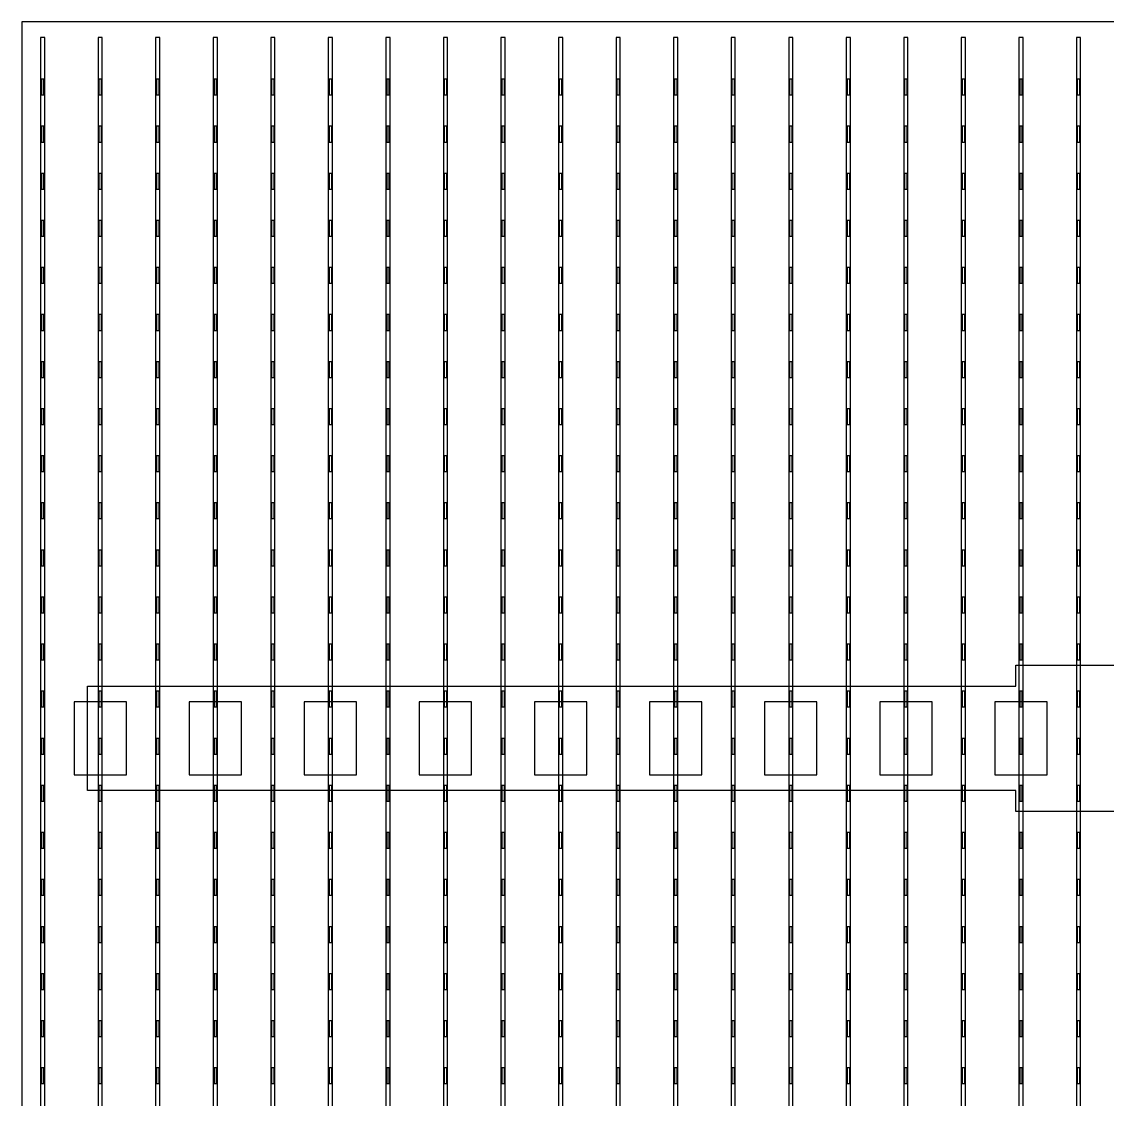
# Model space of a CAD drawing. Header units: millimetres. Extents: x -18 to 142, y -7 to 153.
# Drawn here: x 104.32 to 114.7, y 51.55 to 61.85 of the extents above; entities that cross this region are included whole.
import ezdxf

# ---------------------------------------------------------------- set-up
doc = ezdxf.new("R2010")
doc.units = ezdxf.units.MM
for name, color, linetype in [('BUSBARS', 3, 'Continuous'), ('CONTACT_PADS', 2, 'Continuous'), ('FINGERS', 1, 'Continuous'), ('INSULATION', 2, 'Continuous')]:
    doc.layers.add(name, color=color, linetype=linetype)

msp = doc.modelspace()

# ---------------------------------------------------------------- linework, layer by layer
at = {"layer": 'BUSBARS'}
msp.add_lwpolyline([(123.89, 55.5), (123.89, 54.5), (115.02, 54.5), (115.02, 54.3), (113.82, 54.3), (113.82, 54.5), (104.95, 54.5), (104.95, 55.5), (113.82, 55.5), (113.82, 55.7), (115.02, 55.7), (115.02, 55.5), (123.89, 55.5)], close=True, dxfattribs=at)
at = {"layer": 'CONTACT_PADS'}
for points in [[(104.533, 61.15), (104.533, 61.3), (104.508, 61.3), (104.508, 61.15), (104.533, 61.15)], [(105.083, 61.15), (105.083, 61.3), (105.058, 61.3), (105.058, 61.15), (105.083, 61.15)], [(105.633, 61.15), (105.633, 61.3), (105.608, 61.3), (105.608, 61.15), (105.633, 61.15)], [(106.183, 61.15), (106.183, 61.3), (106.158, 61.3), (106.158, 61.15), (106.183, 61.15)], [(106.733, 61.15), (106.733, 61.3), (106.708, 61.3), (106.708, 61.15), (106.733, 61.15)], [(107.283, 61.15), (107.283, 61.3), (107.258, 61.3), (107.258, 61.15), (107.283, 61.15)], [(107.833, 61.15), (107.833, 61.3), (107.808, 61.3), (107.808, 61.15), (107.833, 61.15)], [(108.383, 61.15), (108.383, 61.3), (108.358, 61.3), (108.358, 61.15), (108.383, 61.15)], [(108.933, 61.15), (108.933, 61.3), (108.908, 61.3), (108.908, 61.15), (108.933, 61.15)], [(109.483, 61.15), (109.483, 61.3), (109.458, 61.3), (109.458, 61.15), (109.483, 61.15)], [(110.033, 61.15), (110.033, 61.3), (110.008, 61.3), (110.008, 61.15), (110.033, 61.15)], [(110.583, 61.15), (110.583, 61.3), (110.558, 61.3), (110.558, 61.15), (110.583, 61.15)], [(111.133, 61.15), (111.133, 61.3), (111.108, 61.3), (111.108, 61.15), (111.133, 61.15)], [(111.683, 61.15), (111.683, 61.3), (111.658, 61.3), (111.658, 61.15), (111.683, 61.15)], [(112.233, 61.15), (112.233, 61.3), (112.208, 61.3), (112.208, 61.15), (112.233, 61.15)], [(112.783, 61.15), (112.783, 61.3), (112.758, 61.3), (112.758, 61.15), (112.783, 61.15)], [(113.333, 61.15), (113.333, 61.3), (113.308, 61.3), (113.308, 61.15), (113.333, 61.15)], [(113.883, 61.15), (113.883, 61.3), (113.858, 61.3), (113.858, 61.15), (113.883, 61.15)], [(114.433, 61.15), (114.433, 61.3), (114.408, 61.3), (114.408, 61.15), (114.433, 61.15)], [(104.533, 60.7), (104.533, 60.85), (104.508, 60.85), (104.508, 60.7), (104.533, 60.7)], [(105.083, 60.7), (105.083, 60.85), (105.058, 60.85), (105.058, 60.7), (105.083, 60.7)], [(105.633, 60.7), (105.633, 60.85), (105.608, 60.85), (105.608, 60.7), (105.633, 60.7)], [(106.183, 60.7), (106.183, 60.85), (106.158, 60.85), (106.158, 60.7), (106.183, 60.7)], [(106.733, 60.7), (106.733, 60.85), (106.708, 60.85), (106.708, 60.7), (106.733, 60.7)], [(107.283, 60.7), (107.283, 60.85), (107.258, 60.85), (107.258, 60.7), (107.283, 60.7)], [(107.833, 60.7), (107.833, 60.85), (107.808, 60.85), (107.808, 60.7), (107.833, 60.7)], [(108.383, 60.7), (108.383, 60.85), (108.358, 60.85), (108.358, 60.7), (108.383, 60.7)], [(108.933, 60.7), (108.933, 60.85), (108.908, 60.85), (108.908, 60.7), (108.933, 60.7)], [(109.483, 60.7), (109.483, 60.85), (109.458, 60.85), (109.458, 60.7), (109.483, 60.7)], [(110.033, 60.7), (110.033, 60.85), (110.008, 60.85), (110.008, 60.7), (110.033, 60.7)], [(110.583, 60.7), (110.583, 60.85), (110.558, 60.85), (110.558, 60.7), (110.583, 60.7)], [(111.133, 60.7), (111.133, 60.85), (111.108, 60.85), (111.108, 60.7), (111.133, 60.7)], [(111.683, 60.7), (111.683, 60.85), (111.658, 60.85), (111.658, 60.7), (111.683, 60.7)], [(112.233, 60.7), (112.233, 60.85), (112.208, 60.85), (112.208, 60.7), (112.233, 60.7)], [(112.783, 60.7), (112.783, 60.85), (112.758, 60.85), (112.758, 60.7), (112.783, 60.7)], [(113.333, 60.7), (113.333, 60.85), (113.308, 60.85), (113.308, 60.7), (113.333, 60.7)], [(113.883, 60.7), (113.883, 60.85), (113.858, 60.85), (113.858, 60.7), (113.883, 60.7)], [(114.433, 60.7), (114.433, 60.85), (114.408, 60.85), (114.408, 60.7), (114.433, 60.7)], [(104.533, 60.25), (104.533, 60.4), (104.508, 60.4), (104.508, 60.25), (104.533, 60.25)], [(105.083, 60.25), (105.083, 60.4), (105.058, 60.4), (105.058, 60.25), (105.083, 60.25)], [(105.633, 60.25), (105.633, 60.4), (105.608, 60.4), (105.608, 60.25), (105.633, 60.25)], [(106.183, 60.25), (106.183, 60.4), (106.158, 60.4), (106.158, 60.25), (106.183, 60.25)], [(106.733, 60.25), (106.733, 60.4), (106.708, 60.4), (106.708, 60.25), (106.733, 60.25)], [(107.283, 60.25), (107.283, 60.4), (107.258, 60.4), (107.258, 60.25), (107.283, 60.25)], [(107.833, 60.25), (107.833, 60.4), (107.808, 60.4), (107.808, 60.25), (107.833, 60.25)], [(108.383, 60.25), (108.383, 60.4), (108.358, 60.4), (108.358, 60.25), (108.383, 60.25)], [(108.933, 60.25), (108.933, 60.4), (108.908, 60.4), (108.908, 60.25), (108.933, 60.25)], [(109.483, 60.25), (109.483, 60.4), (109.458, 60.4), (109.458, 60.25), (109.483, 60.25)], [(110.033, 60.25), (110.033, 60.4), (110.008, 60.4), (110.008, 60.25), (110.033, 60.25)], [(110.583, 60.25), (110.583, 60.4), (110.558, 60.4), (110.558, 60.25), (110.583, 60.25)], [(111.133, 60.25), (111.133, 60.4), (111.108, 60.4), (111.108, 60.25), (111.133, 60.25)], [(111.683, 60.25), (111.683, 60.4), (111.658, 60.4), (111.658, 60.25), (111.683, 60.25)], [(112.233, 60.25), (112.233, 60.4), (112.208, 60.4), (112.208, 60.25), (112.233, 60.25)], [(112.783, 60.25), (112.783, 60.4), (112.758, 60.4), (112.758, 60.25), (112.783, 60.25)], [(113.333, 60.25), (113.333, 60.4), (113.308, 60.4), (113.308, 60.25), (113.333, 60.25)], [(113.883, 60.25), (113.883, 60.4), (113.858, 60.4), (113.858, 60.25), (113.883, 60.25)], [(114.433, 60.25), (114.433, 60.4), (114.408, 60.4), (114.408, 60.25), (114.433, 60.25)], [(104.533, 59.8), (104.533, 59.95), (104.508, 59.95), (104.508, 59.8), (104.533, 59.8)], [(105.083, 59.8), (105.083, 59.95), (105.058, 59.95), (105.058, 59.8), (105.083, 59.8)], [(105.633, 59.8), (105.633, 59.95), (105.608, 59.95), (105.608, 59.8), (105.633, 59.8)], [(106.183, 59.8), (106.183, 59.95), (106.158, 59.95), (106.158, 59.8), (106.183, 59.8)], [(106.733, 59.8), (106.733, 59.95), (106.708, 59.95), (106.708, 59.8), (106.733, 59.8)], [(107.283, 59.8), (107.283, 59.95), (107.258, 59.95), (107.258, 59.8), (107.283, 59.8)], [(107.833, 59.8), (107.833, 59.95), (107.808, 59.95), (107.808, 59.8), (107.833, 59.8)], [(108.383, 59.8), (108.383, 59.95), (108.358, 59.95), (108.358, 59.8), (108.383, 59.8)], [(108.933, 59.8), (108.933, 59.95), (108.908, 59.95), (108.908, 59.8), (108.933, 59.8)], [(109.483, 59.8), (109.483, 59.95), (109.458, 59.95), (109.458, 59.8), (109.483, 59.8)], [(110.033, 59.8), (110.033, 59.95), (110.008, 59.95), (110.008, 59.8), (110.033, 59.8)], [(110.583, 59.8), (110.583, 59.95), (110.558, 59.95), (110.558, 59.8), (110.583, 59.8)], [(111.133, 59.8), (111.133, 59.95), (111.108, 59.95), (111.108, 59.8), (111.133, 59.8)], [(111.683, 59.8), (111.683, 59.95), (111.658, 59.95), (111.658, 59.8), (111.683, 59.8)], [(112.233, 59.8), (112.233, 59.95), (112.208, 59.95), (112.208, 59.8), (112.233, 59.8)], [(112.783, 59.8), (112.783, 59.95), (112.758, 59.95), (112.758, 59.8), (112.783, 59.8)], [(113.333, 59.8), (113.333, 59.95), (113.308, 59.95), (113.308, 59.8), (113.333, 59.8)], [(113.883, 59.8), (113.883, 59.95), (113.858, 59.95), (113.858, 59.8), (113.883, 59.8)], [(114.433, 59.8), (114.433, 59.95), (114.408, 59.95), (114.408, 59.8), (114.433, 59.8)], [(104.533, 59.35), (104.533, 59.5), (104.508, 59.5), (104.508, 59.35), (104.533, 59.35)], [(105.083, 59.35), (105.083, 59.5), (105.058, 59.5), (105.058, 59.35), (105.083, 59.35)], [(105.633, 59.35), (105.633, 59.5), (105.608, 59.5), (105.608, 59.35), (105.633, 59.35)], [(106.183, 59.35), (106.183, 59.5), (106.158, 59.5), (106.158, 59.35), (106.183, 59.35)], [(106.733, 59.35), (106.733, 59.5), (106.708, 59.5), (106.708, 59.35), (106.733, 59.35)], [(107.283, 59.35), (107.283, 59.5), (107.258, 59.5), (107.258, 59.35), (107.283, 59.35)], [(107.833, 59.35), (107.833, 59.5), (107.808, 59.5), (107.808, 59.35), (107.833, 59.35)], [(108.383, 59.35), (108.383, 59.5), (108.358, 59.5), (108.358, 59.35), (108.383, 59.35)], [(108.933, 59.35), (108.933, 59.5), (108.908, 59.5), (108.908, 59.35), (108.933, 59.35)], [(109.483, 59.35), (109.483, 59.5), (109.458, 59.5), (109.458, 59.35), (109.483, 59.35)], [(110.033, 59.35), (110.033, 59.5), (110.008, 59.5), (110.008, 59.35), (110.033, 59.35)], [(110.583, 59.35), (110.583, 59.5), (110.558, 59.5), (110.558, 59.35), (110.583, 59.35)], [(111.133, 59.35), (111.133, 59.5), (111.108, 59.5), (111.108, 59.35), (111.133, 59.35)], [(111.683, 59.35), (111.683, 59.5), (111.658, 59.5), (111.658, 59.35), (111.683, 59.35)], [(112.233, 59.35), (112.233, 59.5), (112.208, 59.5), (112.208, 59.35), (112.233, 59.35)], [(112.783, 59.35), (112.783, 59.5), (112.758, 59.5), (112.758, 59.35), (112.783, 59.35)], [(113.333, 59.35), (113.333, 59.5), (113.308, 59.5), (113.308, 59.35), (113.333, 59.35)], [(113.883, 59.35), (113.883, 59.5), (113.858, 59.5), (113.858, 59.35), (113.883, 59.35)], [(114.433, 59.35), (114.433, 59.5), (114.408, 59.5), (114.408, 59.35), (114.433, 59.35)], [(104.533, 58.9), (104.533, 59.05), (104.508, 59.05), (104.508, 58.9), (104.533, 58.9)], [(105.083, 58.9), (105.083, 59.05), (105.058, 59.05), (105.058, 58.9), (105.083, 58.9)], [(105.633, 58.9), (105.633, 59.05), (105.608, 59.05), (105.608, 58.9), (105.633, 58.9)], [(106.183, 58.9), (106.183, 59.05), (106.158, 59.05), (106.158, 58.9), (106.183, 58.9)], [(106.733, 58.9), (106.733, 59.05), (106.708, 59.05), (106.708, 58.9), (106.733, 58.9)], [(107.283, 58.9), (107.283, 59.05), (107.258, 59.05), (107.258, 58.9), (107.283, 58.9)], [(107.833, 58.9), (107.833, 59.05), (107.808, 59.05), (107.808, 58.9), (107.833, 58.9)], [(108.383, 58.9), (108.383, 59.05), (108.358, 59.05), (108.358, 58.9), (108.383, 58.9)], [(108.933, 58.9), (108.933, 59.05), (108.908, 59.05), (108.908, 58.9), (108.933, 58.9)], [(109.483, 58.9), (109.483, 59.05), (109.458, 59.05), (109.458, 58.9), (109.483, 58.9)], [(110.033, 58.9), (110.033, 59.05), (110.008, 59.05), (110.008, 58.9), (110.033, 58.9)], [(110.583, 58.9), (110.583, 59.05), (110.558, 59.05), (110.558, 58.9), (110.583, 58.9)], [(111.133, 58.9), (111.133, 59.05), (111.108, 59.05), (111.108, 58.9), (111.133, 58.9)], [(111.683, 58.9), (111.683, 59.05), (111.658, 59.05), (111.658, 58.9), (111.683, 58.9)], [(112.233, 58.9), (112.233, 59.05), (112.208, 59.05), (112.208, 58.9), (112.233, 58.9)], [(112.783, 58.9), (112.783, 59.05), (112.758, 59.05), (112.758, 58.9), (112.783, 58.9)], [(113.333, 58.9), (113.333, 59.05), (113.308, 59.05), (113.308, 58.9), (113.333, 58.9)], [(113.883, 58.9), (113.883, 59.05), (113.858, 59.05), (113.858, 58.9), (113.883, 58.9)], [(114.433, 58.9), (114.433, 59.05), (114.408, 59.05), (114.408, 58.9), (114.433, 58.9)], [(104.533, 58.45), (104.533, 58.6), (104.508, 58.6), (104.508, 58.45), (104.533, 58.45)], [(105.083, 58.45), (105.083, 58.6), (105.058, 58.6), (105.058, 58.45), (105.083, 58.45)], [(105.633, 58.45), (105.633, 58.6), (105.608, 58.6), (105.608, 58.45), (105.633, 58.45)], [(106.183, 58.45), (106.183, 58.6), (106.158, 58.6), (106.158, 58.45), (106.183, 58.45)], [(106.733, 58.45), (106.733, 58.6), (106.708, 58.6), (106.708, 58.45), (106.733, 58.45)], [(107.283, 58.45), (107.283, 58.6), (107.258, 58.6), (107.258, 58.45), (107.283, 58.45)], [(107.833, 58.45), (107.833, 58.6), (107.808, 58.6), (107.808, 58.45), (107.833, 58.45)], [(108.383, 58.45), (108.383, 58.6), (108.358, 58.6), (108.358, 58.45), (108.383, 58.45)], [(108.933, 58.45), (108.933, 58.6), (108.908, 58.6), (108.908, 58.45), (108.933, 58.45)], [(109.483, 58.45), (109.483, 58.6), (109.458, 58.6), (109.458, 58.45), (109.483, 58.45)], [(110.033, 58.45), (110.033, 58.6), (110.008, 58.6), (110.008, 58.45), (110.033, 58.45)], [(110.583, 58.45), (110.583, 58.6), (110.558, 58.6), (110.558, 58.45), (110.583, 58.45)], [(111.133, 58.45), (111.133, 58.6), (111.108, 58.6), (111.108, 58.45), (111.133, 58.45)], [(111.683, 58.45), (111.683, 58.6), (111.658, 58.6), (111.658, 58.45), (111.683, 58.45)], [(112.233, 58.45), (112.233, 58.6), (112.208, 58.6), (112.208, 58.45), (112.233, 58.45)], [(112.783, 58.45), (112.783, 58.6), (112.758, 58.6), (112.758, 58.45), (112.783, 58.45)], [(113.333, 58.45), (113.333, 58.6), (113.308, 58.6), (113.308, 58.45), (113.333, 58.45)], [(113.883, 58.45), (113.883, 58.6), (113.858, 58.6), (113.858, 58.45), (113.883, 58.45)], [(114.433, 58.45), (114.433, 58.6), (114.408, 58.6), (114.408, 58.45), (114.433, 58.45)], [(104.533, 58), (104.533, 58.15), (104.508, 58.15), (104.508, 58), (104.533, 58)], [(105.083, 58), (105.083, 58.15), (105.058, 58.15), (105.058, 58), (105.083, 58)], [(105.633, 58), (105.633, 58.15), (105.608, 58.15), (105.608, 58), (105.633, 58)], [(106.183, 58), (106.183, 58.15), (106.158, 58.15), (106.158, 58), (106.183, 58)], [(106.733, 58), (106.733, 58.15), (106.708, 58.15), (106.708, 58), (106.733, 58)], [(107.283, 58), (107.283, 58.15), (107.258, 58.15), (107.258, 58), (107.283, 58)], [(107.833, 58), (107.833, 58.15), (107.808, 58.15), (107.808, 58), (107.833, 58)], [(108.383, 58), (108.383, 58.15), (108.358, 58.15), (108.358, 58), (108.383, 58)], [(108.933, 58), (108.933, 58.15), (108.908, 58.15), (108.908, 58), (108.933, 58)], [(109.483, 58), (109.483, 58.15), (109.458, 58.15), (109.458, 58), (109.483, 58)], [(110.033, 58), (110.033, 58.15), (110.008, 58.15), (110.008, 58), (110.033, 58)], [(110.583, 58), (110.583, 58.15), (110.558, 58.15), (110.558, 58), (110.583, 58)], [(111.133, 58), (111.133, 58.15), (111.108, 58.15), (111.108, 58), (111.133, 58)], [(111.683, 58), (111.683, 58.15), (111.658, 58.15), (111.658, 58), (111.683, 58)], [(112.233, 58), (112.233, 58.15), (112.208, 58.15), (112.208, 58), (112.233, 58)], [(112.783, 58), (112.783, 58.15), (112.758, 58.15), (112.758, 58), (112.783, 58)], [(113.333, 58), (113.333, 58.15), (113.308, 58.15), (113.308, 58), (113.333, 58)], [(113.883, 58), (113.883, 58.15), (113.858, 58.15), (113.858, 58), (113.883, 58)], [(114.433, 58), (114.433, 58.15), (114.408, 58.15), (114.408, 58), (114.433, 58)], [(104.533, 57.55), (104.533, 57.7), (104.508, 57.7), (104.508, 57.55), (104.533, 57.55)], [(105.083, 57.55), (105.083, 57.7), (105.058, 57.7), (105.058, 57.55), (105.083, 57.55)], [(105.633, 57.55), (105.633, 57.7), (105.608, 57.7), (105.608, 57.55), (105.633, 57.55)], [(106.183, 57.55), (106.183, 57.7), (106.158, 57.7), (106.158, 57.55), (106.183, 57.55)], [(106.733, 57.55), (106.733, 57.7), (106.708, 57.7), (106.708, 57.55), (106.733, 57.55)], [(107.283, 57.55), (107.283, 57.7), (107.258, 57.7), (107.258, 57.55), (107.283, 57.55)], [(107.833, 57.55), (107.833, 57.7), (107.808, 57.7), (107.808, 57.55), (107.833, 57.55)], [(108.383, 57.55), (108.383, 57.7), (108.358, 57.7), (108.358, 57.55), (108.383, 57.55)], [(108.933, 57.55), (108.933, 57.7), (108.908, 57.7), (108.908, 57.55), (108.933, 57.55)], [(109.483, 57.55), (109.483, 57.7), (109.458, 57.7), (109.458, 57.55), (109.483, 57.55)], [(110.033, 57.55), (110.033, 57.7), (110.008, 57.7), (110.008, 57.55), (110.033, 57.55)], [(110.583, 57.55), (110.583, 57.7), (110.558, 57.7), (110.558, 57.55), (110.583, 57.55)], [(111.133, 57.55), (111.133, 57.7), (111.108, 57.7), (111.108, 57.55), (111.133, 57.55)], [(111.683, 57.55), (111.683, 57.7), (111.658, 57.7), (111.658, 57.55), (111.683, 57.55)], [(112.233, 57.55), (112.233, 57.7), (112.208, 57.7), (112.208, 57.55), (112.233, 57.55)], [(112.783, 57.55), (112.783, 57.7), (112.758, 57.7), (112.758, 57.55), (112.783, 57.55)], [(113.333, 57.55), (113.333, 57.7), (113.308, 57.7), (113.308, 57.55), (113.333, 57.55)], [(113.883, 57.55), (113.883, 57.7), (113.858, 57.7), (113.858, 57.55), (113.883, 57.55)], [(114.433, 57.55), (114.433, 57.7), (114.408, 57.7), (114.408, 57.55), (114.433, 57.55)], [(104.533, 57.1), (104.533, 57.25), (104.508, 57.25), (104.508, 57.1), (104.533, 57.1)], [(105.083, 57.1), (105.083, 57.25), (105.058, 57.25), (105.058, 57.1), (105.083, 57.1)], [(105.633, 57.1), (105.633, 57.25), (105.608, 57.25), (105.608, 57.1), (105.633, 57.1)], [(106.183, 57.1), (106.183, 57.25), (106.158, 57.25), (106.158, 57.1), (106.183, 57.1)], [(106.733, 57.1), (106.733, 57.25), (106.708, 57.25), (106.708, 57.1), (106.733, 57.1)], [(107.283, 57.1), (107.283, 57.25), (107.258, 57.25), (107.258, 57.1), (107.283, 57.1)], [(107.833, 57.1), (107.833, 57.25), (107.808, 57.25), (107.808, 57.1), (107.833, 57.1)], [(108.383, 57.1), (108.383, 57.25), (108.358, 57.25), (108.358, 57.1), (108.383, 57.1)], [(108.933, 57.1), (108.933, 57.25), (108.908, 57.25), (108.908, 57.1), (108.933, 57.1)], [(109.483, 57.1), (109.483, 57.25), (109.458, 57.25), (109.458, 57.1), (109.483, 57.1)], [(110.033, 57.1), (110.033, 57.25), (110.008, 57.25), (110.008, 57.1), (110.033, 57.1)], [(110.583, 57.1), (110.583, 57.25), (110.558, 57.25), (110.558, 57.1), (110.583, 57.1)], [(111.133, 57.1), (111.133, 57.25), (111.108, 57.25), (111.108, 57.1), (111.133, 57.1)], [(111.683, 57.1), (111.683, 57.25), (111.658, 57.25), (111.658, 57.1), (111.683, 57.1)], [(112.233, 57.1), (112.233, 57.25), (112.208, 57.25), (112.208, 57.1), (112.233, 57.1)], [(112.783, 57.1), (112.783, 57.25), (112.758, 57.25), (112.758, 57.1), (112.783, 57.1)], [(113.333, 57.1), (113.333, 57.25), (113.308, 57.25), (113.308, 57.1), (113.333, 57.1)], [(113.883, 57.1), (113.883, 57.25), (113.858, 57.25), (113.858, 57.1), (113.883, 57.1)], [(114.433, 57.1), (114.433, 57.25), (114.408, 57.25), (114.408, 57.1), (114.433, 57.1)], [(104.533, 56.65), (104.533, 56.8), (104.508, 56.8), (104.508, 56.65), (104.533, 56.65)], [(105.083, 56.65), (105.083, 56.8), (105.058, 56.8), (105.058, 56.65), (105.083, 56.65)], [(105.633, 56.65), (105.633, 56.8), (105.608, 56.8), (105.608, 56.65), (105.633, 56.65)], [(106.183, 56.65), (106.183, 56.8), (106.158, 56.8), (106.158, 56.65), (106.183, 56.65)], [(106.733, 56.65), (106.733, 56.8), (106.708, 56.8), (106.708, 56.65), (106.733, 56.65)], [(107.283, 56.65), (107.283, 56.8), (107.258, 56.8), (107.258, 56.65), (107.283, 56.65)], [(107.833, 56.65), (107.833, 56.8), (107.808, 56.8), (107.808, 56.65), (107.833, 56.65)], [(108.383, 56.65), (108.383, 56.8), (108.358, 56.8), (108.358, 56.65), (108.383, 56.65)], [(108.933, 56.65), (108.933, 56.8), (108.908, 56.8), (108.908, 56.65), (108.933, 56.65)], [(109.483, 56.65), (109.483, 56.8), (109.458, 56.8), (109.458, 56.65), (109.483, 56.65)], [(110.033, 56.65), (110.033, 56.8), (110.008, 56.8), (110.008, 56.65), (110.033, 56.65)], [(110.583, 56.65), (110.583, 56.8), (110.558, 56.8), (110.558, 56.65), (110.583, 56.65)], [(111.133, 56.65), (111.133, 56.8), (111.108, 56.8), (111.108, 56.65), (111.133, 56.65)], [(111.683, 56.65), (111.683, 56.8), (111.658, 56.8), (111.658, 56.65), (111.683, 56.65)], [(112.233, 56.65), (112.233, 56.8), (112.208, 56.8), (112.208, 56.65), (112.233, 56.65)], [(112.783, 56.65), (112.783, 56.8), (112.758, 56.8), (112.758, 56.65), (112.783, 56.65)], [(113.333, 56.65), (113.333, 56.8), (113.308, 56.8), (113.308, 56.65), (113.333, 56.65)], [(113.883, 56.65), (113.883, 56.8), (113.858, 56.8), (113.858, 56.65), (113.883, 56.65)], [(114.433, 56.65), (114.433, 56.8), (114.408, 56.8), (114.408, 56.65), (114.433, 56.65)], [(104.533, 56.2), (104.533, 56.35), (104.508, 56.35), (104.508, 56.2), (104.533, 56.2)], [(105.083, 56.2), (105.083, 56.35), (105.058, 56.35), (105.058, 56.2), (105.083, 56.2)], [(105.633, 56.2), (105.633, 56.35), (105.608, 56.35), (105.608, 56.2), (105.633, 56.2)], [(106.183, 56.2), (106.183, 56.35), (106.158, 56.35), (106.158, 56.2), (106.183, 56.2)], [(106.733, 56.2), (106.733, 56.35), (106.708, 56.35), (106.708, 56.2), (106.733, 56.2)], [(107.283, 56.2), (107.283, 56.35), (107.258, 56.35), (107.258, 56.2), (107.283, 56.2)], [(107.833, 56.2), (107.833, 56.35), (107.808, 56.35), (107.808, 56.2), (107.833, 56.2)], [(108.383, 56.2), (108.383, 56.35), (108.358, 56.35), (108.358, 56.2), (108.383, 56.2)], [(108.933, 56.2), (108.933, 56.35), (108.908, 56.35), (108.908, 56.2), (108.933, 56.2)], [(109.483, 56.2), (109.483, 56.35), (109.458, 56.35), (109.458, 56.2), (109.483, 56.2)], [(110.033, 56.2), (110.033, 56.35), (110.008, 56.35), (110.008, 56.2), (110.033, 56.2)], [(110.583, 56.2), (110.583, 56.35), (110.558, 56.35), (110.558, 56.2), (110.583, 56.2)], [(111.133, 56.2), (111.133, 56.35), (111.108, 56.35), (111.108, 56.2), (111.133, 56.2)], [(111.683, 56.2), (111.683, 56.35), (111.658, 56.35), (111.658, 56.2), (111.683, 56.2)], [(112.233, 56.2), (112.233, 56.35), (112.208, 56.35), (112.208, 56.2), (112.233, 56.2)], [(112.783, 56.2), (112.783, 56.35), (112.758, 56.35), (112.758, 56.2), (112.783, 56.2)], [(113.333, 56.2), (113.333, 56.35), (113.308, 56.35), (113.308, 56.2), (113.333, 56.2)], [(113.883, 56.2), (113.883, 56.35), (113.858, 56.35), (113.858, 56.2), (113.883, 56.2)], [(114.433, 56.2), (114.433, 56.35), (114.408, 56.35), (114.408, 56.2), (114.433, 56.2)], [(104.533, 55.75), (104.533, 55.9), (104.508, 55.9), (104.508, 55.75), (104.533, 55.75)], [(105.083, 55.75), (105.083, 55.9), (105.058, 55.9), (105.058, 55.75), (105.083, 55.75)], [(105.633, 55.75), (105.633, 55.9), (105.608, 55.9), (105.608, 55.75), (105.633, 55.75)], [(106.183, 55.75), (106.183, 55.9), (106.158, 55.9), (106.158, 55.75), (106.183, 55.75)], [(106.733, 55.75), (106.733, 55.9), (106.708, 55.9), (106.708, 55.75), (106.733, 55.75)], [(107.283, 55.75), (107.283, 55.9), (107.258, 55.9), (107.258, 55.75), (107.283, 55.75)], [(107.833, 55.75), (107.833, 55.9), (107.808, 55.9), (107.808, 55.75), (107.833, 55.75)], [(108.383, 55.75), (108.383, 55.9), (108.358, 55.9), (108.358, 55.75), (108.383, 55.75)], [(108.933, 55.75), (108.933, 55.9), (108.908, 55.9), (108.908, 55.75), (108.933, 55.75)], [(109.483, 55.75), (109.483, 55.9), (109.458, 55.9), (109.458, 55.75), (109.483, 55.75)], [(110.033, 55.75), (110.033, 55.9), (110.008, 55.9), (110.008, 55.75), (110.033, 55.75)], [(110.583, 55.75), (110.583, 55.9), (110.558, 55.9), (110.558, 55.75), (110.583, 55.75)], [(111.133, 55.75), (111.133, 55.9), (111.108, 55.9), (111.108, 55.75), (111.133, 55.75)], [(111.683, 55.75), (111.683, 55.9), (111.658, 55.9), (111.658, 55.75), (111.683, 55.75)], [(112.233, 55.75), (112.233, 55.9), (112.208, 55.9), (112.208, 55.75), (112.233, 55.75)], [(112.783, 55.75), (112.783, 55.9), (112.758, 55.9), (112.758, 55.75), (112.783, 55.75)], [(113.333, 55.75), (113.333, 55.9), (113.308, 55.9), (113.308, 55.75), (113.333, 55.75)], [(113.883, 55.75), (113.883, 55.9), (113.858, 55.9), (113.858, 55.75), (113.883, 55.75)], [(114.433, 55.75), (114.433, 55.9), (114.408, 55.9), (114.408, 55.75), (114.433, 55.75)], [(104.533, 55.3), (104.533, 55.45), (104.508, 55.45), (104.508, 55.3), (104.533, 55.3)], [(105.083, 55.3), (105.083, 55.45), (105.058, 55.45), (105.058, 55.3), (105.083, 55.3)], [(105.633, 55.3), (105.633, 55.45), (105.608, 55.45), (105.608, 55.3), (105.633, 55.3)], [(106.183, 55.3), (106.183, 55.45), (106.158, 55.45), (106.158, 55.3), (106.183, 55.3)], [(106.733, 55.3), (106.733, 55.45), (106.708, 55.45), (106.708, 55.3), (106.733, 55.3)], [(107.283, 55.3), (107.283, 55.45), (107.258, 55.45), (107.258, 55.3), (107.283, 55.3)], [(107.833, 55.3), (107.833, 55.45), (107.808, 55.45), (107.808, 55.3), (107.833, 55.3)], [(108.383, 55.3), (108.383, 55.45), (108.358, 55.45), (108.358, 55.3), (108.383, 55.3)], [(108.933, 55.3), (108.933, 55.45), (108.908, 55.45), (108.908, 55.3), (108.933, 55.3)], [(109.483, 55.3), (109.483, 55.45), (109.458, 55.45), (109.458, 55.3), (109.483, 55.3)], [(110.033, 55.3), (110.033, 55.45), (110.008, 55.45), (110.008, 55.3), (110.033, 55.3)], [(110.583, 55.3), (110.583, 55.45), (110.558, 55.45), (110.558, 55.3), (110.583, 55.3)], [(111.133, 55.3), (111.133, 55.45), (111.108, 55.45), (111.108, 55.3), (111.133, 55.3)], [(111.683, 55.3), (111.683, 55.45), (111.658, 55.45), (111.658, 55.3), (111.683, 55.3)], [(112.233, 55.3), (112.233, 55.45), (112.208, 55.45), (112.208, 55.3), (112.233, 55.3)], [(112.783, 55.3), (112.783, 55.45), (112.758, 55.45), (112.758, 55.3), (112.783, 55.3)], [(113.333, 55.3), (113.333, 55.45), (113.308, 55.45), (113.308, 55.3), (113.333, 55.3)], [(113.883, 55.3), (113.883, 55.45), (113.858, 55.45), (113.858, 55.3), (113.883, 55.3)], [(114.433, 55.3), (114.433, 55.45), (114.408, 55.45), (114.408, 55.3), (114.433, 55.3)], [(104.533, 54.85), (104.533, 55), (104.508, 55), (104.508, 54.85), (104.533, 54.85)], [(105.083, 54.85), (105.083, 55), (105.058, 55), (105.058, 54.85), (105.083, 54.85)], [(105.633, 54.85), (105.633, 55), (105.608, 55), (105.608, 54.85), (105.633, 54.85)], [(106.183, 54.85), (106.183, 55), (106.158, 55), (106.158, 54.85), (106.183, 54.85)], [(106.733, 54.85), (106.733, 55), (106.708, 55), (106.708, 54.85), (106.733, 54.85)], [(107.283, 54.85), (107.283, 55), (107.258, 55), (107.258, 54.85), (107.283, 54.85)], [(107.833, 54.85), (107.833, 55), (107.808, 55), (107.808, 54.85), (107.833, 54.85)], [(108.383, 54.85), (108.383, 55), (108.358, 55), (108.358, 54.85), (108.383, 54.85)], [(108.933, 54.85), (108.933, 55), (108.908, 55), (108.908, 54.85), (108.933, 54.85)], [(109.483, 54.85), (109.483, 55), (109.458, 55), (109.458, 54.85), (109.483, 54.85)], [(110.033, 54.85), (110.033, 55), (110.008, 55), (110.008, 54.85), (110.033, 54.85)], [(110.583, 54.85), (110.583, 55), (110.558, 55), (110.558, 54.85), (110.583, 54.85)], [(111.133, 54.85), (111.133, 55), (111.108, 55), (111.108, 54.85), (111.133, 54.85)], [(111.683, 54.85), (111.683, 55), (111.658, 55), (111.658, 54.85), (111.683, 54.85)], [(112.233, 54.85), (112.233, 55), (112.208, 55), (112.208, 54.85), (112.233, 54.85)], [(112.783, 54.85), (112.783, 55), (112.758, 55), (112.758, 54.85), (112.783, 54.85)], [(113.333, 54.85), (113.333, 55), (113.308, 55), (113.308, 54.85), (113.333, 54.85)], [(113.883, 54.85), (113.883, 55), (113.858, 55), (113.858, 54.85), (113.883, 54.85)], [(114.433, 54.85), (114.433, 55), (114.408, 55), (114.408, 54.85), (114.433, 54.85)], [(104.533, 54.4), (104.533, 54.55), (104.508, 54.55), (104.508, 54.4), (104.533, 54.4)], [(105.083, 54.4), (105.083, 54.55), (105.058, 54.55), (105.058, 54.4), (105.083, 54.4)], [(105.633, 54.4), (105.633, 54.55), (105.608, 54.55), (105.608, 54.4), (105.633, 54.4)], [(106.183, 54.4), (106.183, 54.55), (106.158, 54.55), (106.158, 54.4), (106.183, 54.4)], [(106.733, 54.4), (106.733, 54.55), (106.708, 54.55), (106.708, 54.4), (106.733, 54.4)], [(107.283, 54.4), (107.283, 54.55), (107.258, 54.55), (107.258, 54.4), (107.283, 54.4)], [(107.833, 54.4), (107.833, 54.55), (107.808, 54.55), (107.808, 54.4), (107.833, 54.4)], [(108.383, 54.4), (108.383, 54.55), (108.358, 54.55), (108.358, 54.4), (108.383, 54.4)], [(108.933, 54.4), (108.933, 54.55), (108.908, 54.55), (108.908, 54.4), (108.933, 54.4)], [(109.483, 54.4), (109.483, 54.55), (109.458, 54.55), (109.458, 54.4), (109.483, 54.4)], [(110.033, 54.4), (110.033, 54.55), (110.008, 54.55), (110.008, 54.4), (110.033, 54.4)], [(110.583, 54.4), (110.583, 54.55), (110.558, 54.55), (110.558, 54.4), (110.583, 54.4)], [(111.133, 54.4), (111.133, 54.55), (111.108, 54.55), (111.108, 54.4), (111.133, 54.4)], [(111.683, 54.4), (111.683, 54.55), (111.658, 54.55), (111.658, 54.4), (111.683, 54.4)], [(112.233, 54.4), (112.233, 54.55), (112.208, 54.55), (112.208, 54.4), (112.233, 54.4)], [(112.783, 54.4), (112.783, 54.55), (112.758, 54.55), (112.758, 54.4), (112.783, 54.4)], [(113.333, 54.4), (113.333, 54.55), (113.308, 54.55), (113.308, 54.4), (113.333, 54.4)], [(113.883, 54.4), (113.883, 54.55), (113.858, 54.55), (113.858, 54.4), (113.883, 54.4)], [(114.433, 54.4), (114.433, 54.55), (114.408, 54.55), (114.408, 54.4), (114.433, 54.4)], [(104.533, 53.95), (104.533, 54.1), (104.508, 54.1), (104.508, 53.95), (104.533, 53.95)], [(105.083, 53.95), (105.083, 54.1), (105.058, 54.1), (105.058, 53.95), (105.083, 53.95)], [(105.633, 53.95), (105.633, 54.1), (105.608, 54.1), (105.608, 53.95), (105.633, 53.95)], [(106.183, 53.95), (106.183, 54.1), (106.158, 54.1), (106.158, 53.95), (106.183, 53.95)], [(106.733, 53.95), (106.733, 54.1), (106.708, 54.1), (106.708, 53.95), (106.733, 53.95)], [(107.283, 53.95), (107.283, 54.1), (107.258, 54.1), (107.258, 53.95), (107.283, 53.95)], [(107.833, 53.95), (107.833, 54.1), (107.808, 54.1), (107.808, 53.95), (107.833, 53.95)], [(108.383, 53.95), (108.383, 54.1), (108.358, 54.1), (108.358, 53.95), (108.383, 53.95)], [(108.933, 53.95), (108.933, 54.1), (108.908, 54.1), (108.908, 53.95), (108.933, 53.95)], [(109.483, 53.95), (109.483, 54.1), (109.458, 54.1), (109.458, 53.95), (109.483, 53.95)], [(110.033, 53.95), (110.033, 54.1), (110.008, 54.1), (110.008, 53.95), (110.033, 53.95)], [(110.583, 53.95), (110.583, 54.1), (110.558, 54.1), (110.558, 53.95), (110.583, 53.95)], [(111.133, 53.95), (111.133, 54.1), (111.108, 54.1), (111.108, 53.95), (111.133, 53.95)], [(111.683, 53.95), (111.683, 54.1), (111.658, 54.1), (111.658, 53.95), (111.683, 53.95)], [(112.233, 53.95), (112.233, 54.1), (112.208, 54.1), (112.208, 53.95), (112.233, 53.95)], [(112.783, 53.95), (112.783, 54.1), (112.758, 54.1), (112.758, 53.95), (112.783, 53.95)], [(113.333, 53.95), (113.333, 54.1), (113.308, 54.1), (113.308, 53.95), (113.333, 53.95)], [(113.883, 53.95), (113.883, 54.1), (113.858, 54.1), (113.858, 53.95), (113.883, 53.95)], [(114.433, 53.95), (114.433, 54.1), (114.408, 54.1), (114.408, 53.95), (114.433, 53.95)], [(104.533, 53.5), (104.533, 53.65), (104.508, 53.65), (104.508, 53.5), (104.533, 53.5)], [(105.083, 53.5), (105.083, 53.65), (105.058, 53.65), (105.058, 53.5), (105.083, 53.5)], [(105.633, 53.5), (105.633, 53.65), (105.608, 53.65), (105.608, 53.5), (105.633, 53.5)], [(106.183, 53.5), (106.183, 53.65), (106.158, 53.65), (106.158, 53.5), (106.183, 53.5)], [(106.733, 53.5), (106.733, 53.65), (106.708, 53.65), (106.708, 53.5), (106.733, 53.5)], [(107.283, 53.5), (107.283, 53.65), (107.258, 53.65), (107.258, 53.5), (107.283, 53.5)], [(107.833, 53.5), (107.833, 53.65), (107.808, 53.65), (107.808, 53.5), (107.833, 53.5)], [(108.383, 53.5), (108.383, 53.65), (108.358, 53.65), (108.358, 53.5), (108.383, 53.5)], [(108.933, 53.5), (108.933, 53.65), (108.908, 53.65), (108.908, 53.5), (108.933, 53.5)], [(109.483, 53.5), (109.483, 53.65), (109.458, 53.65), (109.458, 53.5), (109.483, 53.5)], [(110.033, 53.5), (110.033, 53.65), (110.008, 53.65), (110.008, 53.5), (110.033, 53.5)], [(110.583, 53.5), (110.583, 53.65), (110.558, 53.65), (110.558, 53.5), (110.583, 53.5)], [(111.133, 53.5), (111.133, 53.65), (111.108, 53.65), (111.108, 53.5), (111.133, 53.5)], [(111.683, 53.5), (111.683, 53.65), (111.658, 53.65), (111.658, 53.5), (111.683, 53.5)], [(112.233, 53.5), (112.233, 53.65), (112.208, 53.65), (112.208, 53.5), (112.233, 53.5)], [(112.783, 53.5), (112.783, 53.65), (112.758, 53.65), (112.758, 53.5), (112.783, 53.5)], [(113.333, 53.5), (113.333, 53.65), (113.308, 53.65), (113.308, 53.5), (113.333, 53.5)], [(113.883, 53.5), (113.883, 53.65), (113.858, 53.65), (113.858, 53.5), (113.883, 53.5)], [(114.433, 53.5), (114.433, 53.65), (114.408, 53.65), (114.408, 53.5), (114.433, 53.5)], [(104.533, 53.05), (104.533, 53.2), (104.508, 53.2), (104.508, 53.05), (104.533, 53.05)], [(105.083, 53.05), (105.083, 53.2), (105.058, 53.2), (105.058, 53.05), (105.083, 53.05)], [(105.633, 53.05), (105.633, 53.2), (105.608, 53.2), (105.608, 53.05), (105.633, 53.05)], [(106.183, 53.05), (106.183, 53.2), (106.158, 53.2), (106.158, 53.05), (106.183, 53.05)], [(106.733, 53.05), (106.733, 53.2), (106.708, 53.2), (106.708, 53.05), (106.733, 53.05)], [(107.283, 53.05), (107.283, 53.2), (107.258, 53.2), (107.258, 53.05), (107.283, 53.05)], [(107.833, 53.05), (107.833, 53.2), (107.808, 53.2), (107.808, 53.05), (107.833, 53.05)], [(108.383, 53.05), (108.383, 53.2), (108.358, 53.2), (108.358, 53.05), (108.383, 53.05)], [(108.933, 53.05), (108.933, 53.2), (108.908, 53.2), (108.908, 53.05), (108.933, 53.05)], [(109.483, 53.05), (109.483, 53.2), (109.458, 53.2), (109.458, 53.05), (109.483, 53.05)], [(110.033, 53.05), (110.033, 53.2), (110.008, 53.2), (110.008, 53.05), (110.033, 53.05)], [(110.583, 53.05), (110.583, 53.2), (110.558, 53.2), (110.558, 53.05), (110.583, 53.05)], [(111.133, 53.05), (111.133, 53.2), (111.108, 53.2), (111.108, 53.05), (111.133, 53.05)], [(111.683, 53.05), (111.683, 53.2), (111.658, 53.2), (111.658, 53.05), (111.683, 53.05)], [(112.233, 53.05), (112.233, 53.2), (112.208, 53.2), (112.208, 53.05), (112.233, 53.05)], [(112.783, 53.05), (112.783, 53.2), (112.758, 53.2), (112.758, 53.05), (112.783, 53.05)], [(113.333, 53.05), (113.333, 53.2), (113.308, 53.2), (113.308, 53.05), (113.333, 53.05)], [(113.883, 53.05), (113.883, 53.2), (113.858, 53.2), (113.858, 53.05), (113.883, 53.05)], [(114.433, 53.05), (114.433, 53.2), (114.408, 53.2), (114.408, 53.05), (114.433, 53.05)], [(104.533, 52.6), (104.533, 52.75), (104.508, 52.75), (104.508, 52.6), (104.533, 52.6)], [(105.083, 52.6), (105.083, 52.75), (105.058, 52.75), (105.058, 52.6), (105.083, 52.6)], [(105.633, 52.6), (105.633, 52.75), (105.608, 52.75), (105.608, 52.6), (105.633, 52.6)], [(106.183, 52.6), (106.183, 52.75), (106.158, 52.75), (106.158, 52.6), (106.183, 52.6)], [(106.733, 52.6), (106.733, 52.75), (106.708, 52.75), (106.708, 52.6), (106.733, 52.6)], [(107.283, 52.6), (107.283, 52.75), (107.258, 52.75), (107.258, 52.6), (107.283, 52.6)], [(107.833, 52.6), (107.833, 52.75), (107.808, 52.75), (107.808, 52.6), (107.833, 52.6)], [(108.383, 52.6), (108.383, 52.75), (108.358, 52.75), (108.358, 52.6), (108.383, 52.6)], [(108.933, 52.6), (108.933, 52.75), (108.908, 52.75), (108.908, 52.6), (108.933, 52.6)], [(109.483, 52.6), (109.483, 52.75), (109.458, 52.75), (109.458, 52.6), (109.483, 52.6)], [(110.033, 52.6), (110.033, 52.75), (110.008, 52.75), (110.008, 52.6), (110.033, 52.6)], [(110.583, 52.6), (110.583, 52.75), (110.558, 52.75), (110.558, 52.6), (110.583, 52.6)], [(111.133, 52.6), (111.133, 52.75), (111.108, 52.75), (111.108, 52.6), (111.133, 52.6)], [(111.683, 52.6), (111.683, 52.75), (111.658, 52.75), (111.658, 52.6), (111.683, 52.6)], [(112.233, 52.6), (112.233, 52.75), (112.208, 52.75), (112.208, 52.6), (112.233, 52.6)], [(112.783, 52.6), (112.783, 52.75), (112.758, 52.75), (112.758, 52.6), (112.783, 52.6)], [(113.333, 52.6), (113.333, 52.75), (113.308, 52.75), (113.308, 52.6), (113.333, 52.6)], [(113.883, 52.6), (113.883, 52.75), (113.858, 52.75), (113.858, 52.6), (113.883, 52.6)], [(114.433, 52.6), (114.433, 52.75), (114.408, 52.75), (114.408, 52.6), (114.433, 52.6)], [(104.533, 52.15), (104.533, 52.3), (104.508, 52.3), (104.508, 52.15), (104.533, 52.15)], [(105.083, 52.15), (105.083, 52.3), (105.058, 52.3), (105.058, 52.15), (105.083, 52.15)], [(105.633, 52.15), (105.633, 52.3), (105.608, 52.3), (105.608, 52.15), (105.633, 52.15)], [(106.183, 52.15), (106.183, 52.3), (106.158, 52.3), (106.158, 52.15), (106.183, 52.15)], [(106.733, 52.15), (106.733, 52.3), (106.708, 52.3), (106.708, 52.15), (106.733, 52.15)], [(107.283, 52.15), (107.283, 52.3), (107.258, 52.3), (107.258, 52.15), (107.283, 52.15)], [(107.833, 52.15), (107.833, 52.3), (107.808, 52.3), (107.808, 52.15), (107.833, 52.15)], [(108.383, 52.15), (108.383, 52.3), (108.358, 52.3), (108.358, 52.15), (108.383, 52.15)], [(108.933, 52.15), (108.933, 52.3), (108.908, 52.3), (108.908, 52.15), (108.933, 52.15)], [(109.483, 52.15), (109.483, 52.3), (109.458, 52.3), (109.458, 52.15), (109.483, 52.15)], [(110.033, 52.15), (110.033, 52.3), (110.008, 52.3), (110.008, 52.15), (110.033, 52.15)], [(110.583, 52.15), (110.583, 52.3), (110.558, 52.3), (110.558, 52.15), (110.583, 52.15)], [(111.133, 52.15), (111.133, 52.3), (111.108, 52.3), (111.108, 52.15), (111.133, 52.15)], [(111.683, 52.15), (111.683, 52.3), (111.658, 52.3), (111.658, 52.15), (111.683, 52.15)], [(112.233, 52.15), (112.233, 52.3), (112.208, 52.3), (112.208, 52.15), (112.233, 52.15)], [(112.783, 52.15), (112.783, 52.3), (112.758, 52.3), (112.758, 52.15), (112.783, 52.15)], [(113.333, 52.15), (113.333, 52.3), (113.308, 52.3), (113.308, 52.15), (113.333, 52.15)], [(113.883, 52.15), (113.883, 52.3), (113.858, 52.3), (113.858, 52.15), (113.883, 52.15)], [(114.433, 52.15), (114.433, 52.3), (114.408, 52.3), (114.408, 52.15), (114.433, 52.15)], [(104.533, 51.7), (104.533, 51.85), (104.508, 51.85), (104.508, 51.7), (104.533, 51.7)], [(105.083, 51.7), (105.083, 51.85), (105.058, 51.85), (105.058, 51.7), (105.083, 51.7)], [(105.633, 51.7), (105.633, 51.85), (105.608, 51.85), (105.608, 51.7), (105.633, 51.7)], [(106.183, 51.7), (106.183, 51.85), (106.158, 51.85), (106.158, 51.7), (106.183, 51.7)], [(106.733, 51.7), (106.733, 51.85), (106.708, 51.85), (106.708, 51.7), (106.733, 51.7)], [(107.283, 51.7), (107.283, 51.85), (107.258, 51.85), (107.258, 51.7), (107.283, 51.7)], [(107.833, 51.7), (107.833, 51.85), (107.808, 51.85), (107.808, 51.7), (107.833, 51.7)], [(108.383, 51.7), (108.383, 51.85), (108.358, 51.85), (108.358, 51.7), (108.383, 51.7)], [(108.933, 51.7), (108.933, 51.85), (108.908, 51.85), (108.908, 51.7), (108.933, 51.7)], [(109.483, 51.7), (109.483, 51.85), (109.458, 51.85), (109.458, 51.7), (109.483, 51.7)], [(110.033, 51.7), (110.033, 51.85), (110.008, 51.85), (110.008, 51.7), (110.033, 51.7)], [(110.583, 51.7), (110.583, 51.85), (110.558, 51.85), (110.558, 51.7), (110.583, 51.7)], [(111.133, 51.7), (111.133, 51.85), (111.108, 51.85), (111.108, 51.7), (111.133, 51.7)], [(111.683, 51.7), (111.683, 51.85), (111.658, 51.85), (111.658, 51.7), (111.683, 51.7)], [(112.233, 51.7), (112.233, 51.85), (112.208, 51.85), (112.208, 51.7), (112.233, 51.7)], [(112.783, 51.7), (112.783, 51.85), (112.758, 51.85), (112.758, 51.7), (112.783, 51.7)], [(113.333, 51.7), (113.333, 51.85), (113.308, 51.85), (113.308, 51.7), (113.333, 51.7)], [(113.883, 51.7), (113.883, 51.85), (113.858, 51.85), (113.858, 51.7), (113.883, 51.7)], [(114.433, 51.7), (114.433, 51.85), (114.408, 51.85), (114.408, 51.7), (114.433, 51.7)]]:
    msp.add_lwpolyline(points, close=True, dxfattribs=at)
at = {"layer": 'FINGERS'}
for points in [[(104.54, 41.8), (104.54, 61.7), (104.5, 61.7), (104.5, 41.8), (104.54, 41.8)], [(105.09, 41.8), (105.09, 61.7), (105.05, 61.7), (105.05, 41.8), (105.09, 41.8)], [(105.64, 41.8), (105.64, 61.7), (105.6, 61.7), (105.6, 41.8), (105.64, 41.8)], [(106.19, 41.8), (106.19, 61.7), (106.15, 61.7), (106.15, 41.8), (106.19, 41.8)], [(106.74, 41.8), (106.74, 61.7), (106.7, 61.7), (106.7, 41.8), (106.74, 41.8)], [(107.29, 41.8), (107.29, 61.7), (107.25, 61.7), (107.25, 41.8), (107.29, 41.8)], [(107.84, 41.8), (107.84, 61.7), (107.8, 61.7), (107.8, 41.8), (107.84, 41.8)], [(108.39, 41.8), (108.39, 61.7), (108.35, 61.7), (108.35, 41.8), (108.39, 41.8)], [(108.94, 41.8), (108.94, 61.7), (108.9, 61.7), (108.9, 41.8), (108.94, 41.8)], [(109.49, 41.8), (109.49, 61.7), (109.45, 61.7), (109.45, 41.8), (109.49, 41.8)], [(110.04, 41.8), (110.04, 61.7), (110, 61.7), (110, 41.8), (110.04, 41.8)], [(110.59, 41.8), (110.59, 61.7), (110.55, 61.7), (110.55, 41.8), (110.59, 41.8)], [(111.14, 41.8), (111.14, 61.7), (111.1, 61.7), (111.1, 41.8), (111.14, 41.8)], [(111.69, 41.8), (111.69, 61.7), (111.65, 61.7), (111.65, 41.8), (111.69, 41.8)], [(112.24, 41.8), (112.24, 61.7), (112.2, 61.7), (112.2, 41.8), (112.24, 41.8)], [(112.79, 41.8), (112.79, 61.7), (112.75, 61.7), (112.75, 41.8), (112.79, 41.8)], [(113.34, 41.8), (113.34, 61.7), (113.3, 61.7), (113.3, 41.8), (113.34, 41.8)], [(113.89, 41.8), (113.89, 61.7), (113.85, 61.7), (113.85, 41.8), (113.89, 41.8)], [(114.44, 41.8), (114.44, 61.7), (114.4, 61.7), (114.4, 41.8), (114.44, 41.8)]]:
    msp.add_lwpolyline(points, close=True, dxfattribs=at)
at = {"layer": 'INSULATION'}
for points in [[(124.52, 41.65), (124.52, 61.85), (104.32, 61.85), (104.32, 41.65), (124.52, 41.65)], [(105.32, 54.65), (105.32, 55.35), (104.82, 55.35), (104.82, 54.65), (105.32, 54.65)], [(106.42, 54.65), (106.42, 55.35), (105.92, 55.35), (105.92, 54.65), (106.42, 54.65)], [(107.52, 54.65), (107.52, 55.35), (107.02, 55.35), (107.02, 54.65), (107.52, 54.65)], [(108.62, 54.65), (108.62, 55.35), (108.12, 55.35), (108.12, 54.65), (108.62, 54.65)], [(109.72, 54.65), (109.72, 55.35), (109.22, 55.35), (109.22, 54.65), (109.72, 54.65)], [(110.82, 54.65), (110.82, 55.35), (110.32, 55.35), (110.32, 54.65), (110.82, 54.65)], [(111.92, 54.65), (111.92, 55.35), (111.42, 55.35), (111.42, 54.65), (111.92, 54.65)], [(113.02, 54.65), (113.02, 55.35), (112.52, 55.35), (112.52, 54.65), (113.02, 54.65)], [(114.12, 54.65), (114.12, 55.35), (113.62, 55.35), (113.62, 54.65), (114.12, 54.65)]]:
    msp.add_lwpolyline(points, close=True, dxfattribs=at)

doc.saveas('drawing.dxf')
